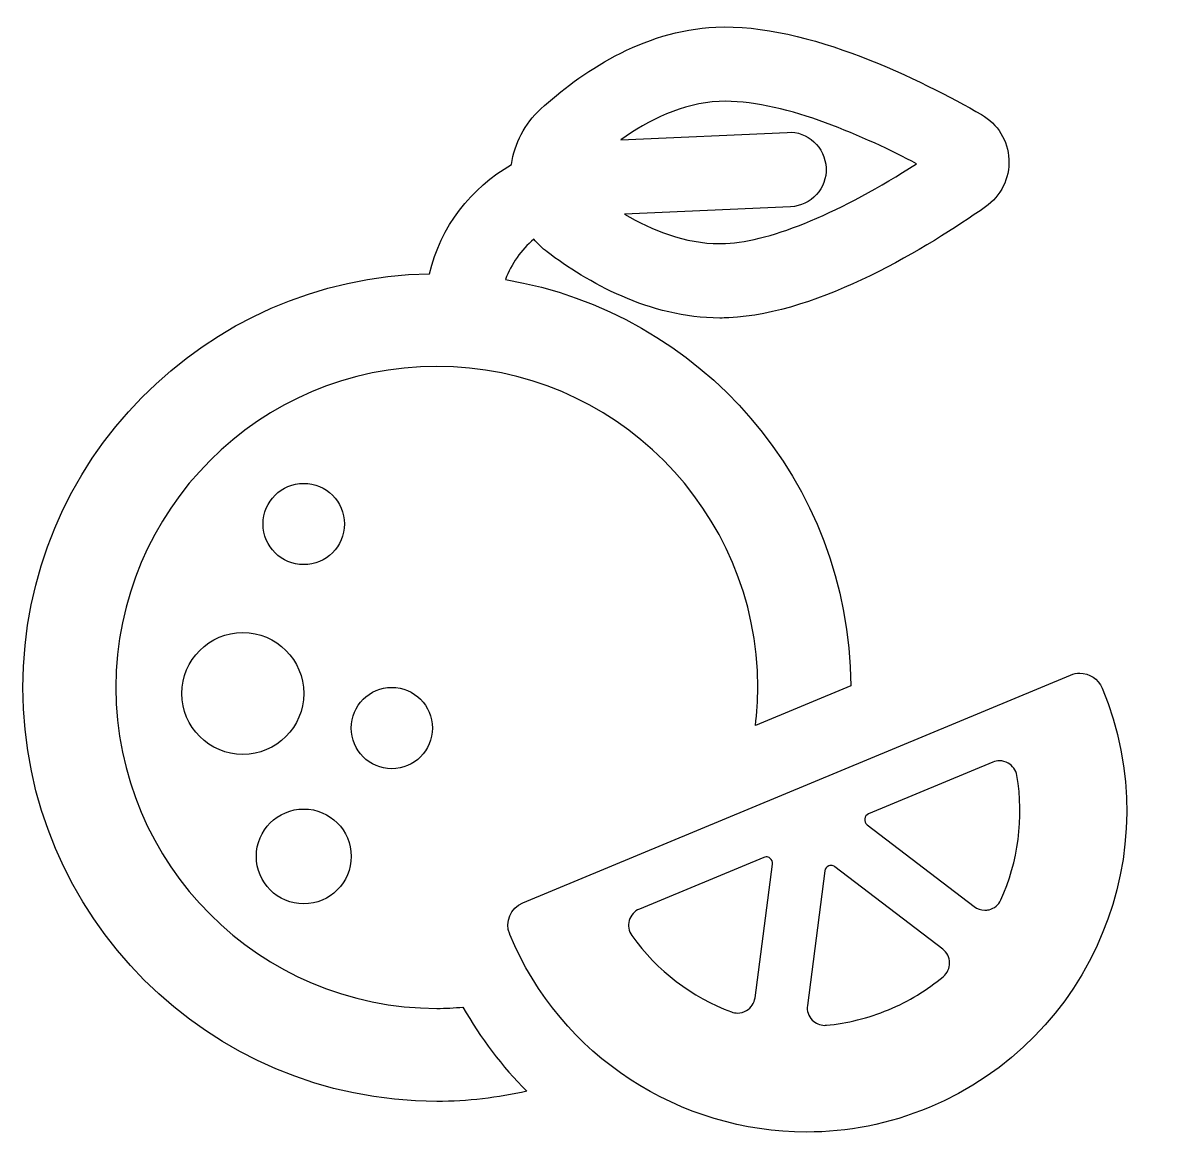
# Model space of a CAD drawing. Header units: centimetres. Extents: x -6.5 to 6.7, y -6.5 to 6.4.
import ezdxf

# ---------------------------------------------------------------- set-up
doc = ezdxf.new("R2010")
doc.units = ezdxf.units.CM
doc.header["$MEASUREMENT"] = 0
doc.layers.add('Layer 1', color=7, linetype='Continuous')

msp = doc.modelspace()

# ---------------------------------------------------------------- linework, layer by layer
at = {"layer": 'Layer 1'}
for points, knots in [([(-1.75043, -5.02819), (-3.79606, -5.02819), (-5.46055, -3.36372), (-5.46055, -1.31807), (-5.46055, -1.31807), (-5.46055, 0.72756), (-3.79608, 2.39205), (-1.75043, 2.39205), (-1.75043, 2.39205), (0.29565, 2.39205), (1.96011, 0.72758), (1.96011, -1.31807), (1.96011, -1.31807), (1.96011, -1.46722), (1.94873, -1.6135), (1.93156, -1.7581), (1.93156, -1.7581), (1.93156, -1.7581), (3.03384, -1.29997), (3.03384, -1.29997), (3.03384, -1.29997), (3.02498, 1.05932), (1.29841, 3.01639), (-0.95687, 3.3953), (-0.95687, 3.3953), (-0.88898, 3.57871), (-0.77669, 3.73799), (-0.63109, 3.86213), (-0.63109, 3.86213), (-0.58381, 3.80858), (-0.53248, 3.75796), (-0.47427, 3.71396), (-0.47427, 3.71396), (-0.01376, 3.36595), (0.70617, 2.9508), (1.51974, 2.9508), (1.51974, 2.9508), (1.55501, 2.9508), (1.58983, 2.95162), (1.62552, 2.95331), (1.62552, 2.95331), (2.68002, 3.00075), (3.93732, 3.77693), (4.59219, 4.23535), (4.59219, 4.23535), (4.7706, 4.35962), (4.87175, 4.56362), (4.86254, 4.78362), (4.86254, 4.78362), (4.85206, 5.00023), (4.73324, 5.19417), (4.54517, 5.30204), (4.54517, 5.30204), (3.86133, 5.69413), (2.53772, 6.36117), (1.47439, 6.31291), (1.47439, 6.31291), (0.62095, 6.2747), (-0.09689, 5.77768), (-0.54941, 5.36671), (-0.54941, 5.36671), (-0.73629, 5.19634), (-0.85196, 4.96928), (-0.88702, 4.7251), (-0.88702, 4.7251), (-1.35655, 4.45567), (-1.70657, 4.00623), (-1.83497, 3.46248), (-1.83497, 3.46248), (-4.4341, 3.41672), (-6.53521, 1.29178), (-6.53521, -1.31805), (-6.53521, -1.31805), (-6.53521, -3.95645), (-4.38883, -6.10283), (-1.75043, -6.10283), (-1.75043, -6.10283), (-1.39261, -6.10283), (-1.04502, -6.06021), (-0.7094, -5.98538), (-0.7094, -5.98538), (-0.99571, -5.69971), (-1.24396, -5.37266), (-1.44891, -5.0129), (-1.44891, -5.0129), (-1.54866, -5.021), (-1.64867, -5.02819), (-1.75043, -5.02819)], [0, 0, 0, 0, 0.04347826, 0.04347826, 0.04347826, 0.04347826, 0.08695652, 0.08695652, 0.08695652, 0.08695652, 0.13043478, 0.13043478, 0.13043478, 0.13043478, 0.17391304, 0.17391304, 0.17391304, 0.17391304, 0.2173913, 0.2173913, 0.2173913, 0.2173913, 0.26086957, 0.26086957, 0.26086957, 0.26086957, 0.30434783, 0.30434783, 0.30434783, 0.30434783, 0.34782609, 0.34782609, 0.34782609, 0.34782609, 0.39130435, 0.39130435, 0.39130435, 0.39130435, 0.43478261, 0.43478261, 0.43478261, 0.43478261, 0.47826087, 0.47826087, 0.47826087, 0.47826087, 0.52173913, 0.52173913, 0.52173913, 0.52173913, 0.56521739, 0.56521739, 0.56521739, 0.56521739, 0.60869565, 0.60869565, 0.60869565, 0.60869565, 0.65217391, 0.65217391, 0.65217391, 0.65217391, 0.69565217, 0.69565217, 0.69565217, 0.69565217, 0.73913043, 0.73913043, 0.73913043, 0.73913043, 0.7826087, 0.7826087, 0.7826087, 0.7826087, 0.82608696, 0.82608696, 0.82608696, 0.82608696, 0.86956522, 0.86956522, 0.86956522, 0.86956522, 0.91304348, 0.91304348, 0.91304348, 0.91304348, 1, 1, 1, 1]), ([(1.51305, 5.45402), (1.51305, 5.45402), (1.58483, 5.45569), (1.58483, 5.45569), (1.58483, 5.45569), (2.29595, 5.45569), (3.22244, 5.03506), (3.79421, 4.73407), (3.79421, 4.73407), (2.93447, 4.17617), (2.12593, 3.83655), (1.58735, 3.81221), (1.58735, 3.81221), (1.58735, 3.81221), (1.51978, 3.81054), (1.51978, 3.81054), (1.51978, 3.81054), (1.1196, 3.81054), (0.736, 3.96635), (0.41893, 4.15116), (0.41893, 4.15116), (0.41893, 4.15116), (2.33922, 4.23747), (2.33922, 4.23747), (2.33922, 4.23747), (2.57639, 4.24795), (2.75983, 4.44906), (2.74935, 4.68623), (2.74935, 4.68623), (2.73842, 4.9234), (2.53652, 5.11441), (2.30059, 5.09636), (2.30059, 5.09636), (2.30059, 5.09636), (0.37665, 5.00989), (0.37665, 5.00989), (0.37665, 5.00989), (0.69448, 5.2361), (1.08836, 5.43491), (1.51305, 5.45402)], [0, 0, 0, 0, 0.09090909, 0.09090909, 0.09090909, 0.09090909, 0.18181818, 0.18181818, 0.18181818, 0.18181818, 0.27272727, 0.27272727, 0.27272727, 0.27272727, 0.36363636, 0.36363636, 0.36363636, 0.36363636, 0.45454545, 0.45454545, 0.45454545, 0.45454545, 0.54545455, 0.54545455, 0.54545455, 0.54545455, 0.63636364, 0.63636364, 0.63636364, 0.63636364, 0.72727273, 0.72727273, 0.72727273, 0.72727273, 0.81818182, 0.81818182, 0.81818182, 0.81818182, 1, 1, 1, 1]), ([(-2.81924, 0.57057), (-2.81924, 0.83042), (-3.02911, 1.04034), (-3.28858, 1.04034), (-3.28858, 1.04034), (-3.5484, 1.04034), (-3.75872, 0.83042), (-3.75872, 0.57057), (-3.75872, 0.57057), (-3.75872, 0.31117), (-3.54843, 0.10083), (-3.28858, 0.10083), (-3.28858, 0.10083), (-3.02908, 0.10083), (-2.81924, 0.31118), (-2.81924, 0.57057)], [0, 0, 0, 0, 0.2, 0.2, 0.2, 0.2, 0.4, 0.4, 0.4, 0.4, 0.6, 0.6, 0.6, 0.6, 1, 1, 1, 1]), ([(-4.69821, -1.38814), (-4.69821, -1.77774), (-4.38251, -2.09299), (-3.99336, -2.09299), (-3.99336, -2.09299), (-3.60463, -2.09299), (-3.28856, -1.77771), (-3.28856, -1.38814), (-3.28856, -1.38814), (-3.28856, -0.99941), (-3.6046, -0.68334), (-3.99336, -0.68334), (-3.99336, -0.68334), (-4.38253, -0.68334), (-4.69821, -0.99941), (-4.69821, -1.38814)], [0, 0, 0, 0, 0.2, 0.2, 0.2, 0.2, 0.4, 0.4, 0.4, 0.4, 0.6, 0.6, 0.6, 0.6, 1, 1, 1, 1]), ([(5.94058, -1.32646), (5.94058, -1.32604), (5.94013, -1.32604), (5.94013, -1.32559), (5.94013, -1.32559), (5.89547, -1.2183), (5.79141, -1.15348), (5.6819, -1.15348), (5.6819, -1.15348), (5.64618, -1.15348), (5.60991, -1.16039), (5.5749, -1.17494), (5.5749, -1.17494), (5.5749, -1.17494), (-0.75721, -3.80656), (-0.75721, -3.80656), (-0.75721, -3.80656), (-0.89911, -3.86575), (-0.9671, -4.02862), (-0.90831, -4.17139), (-0.90831, -4.17139), (-0.90831, -4.17179), (-0.90789, -4.17224), (-0.90789, -4.17224), (-0.90789, -4.17224), (-0.31573, -5.59628), (1.06717, -6.45708), (2.52119, -6.45708), (2.52119, -6.45708), (2.99469, -6.45708), (3.47567, -6.3658), (3.93946, -6.17297), (3.93946, -6.17297), (5.82766, -5.38835), (6.72552, -3.21381), (5.94058, -1.32646)], [0, 0, 0, 0, 0.1, 0.1, 0.1, 0.1, 0.2, 0.2, 0.2, 0.2, 0.3, 0.3, 0.3, 0.3, 0.4, 0.4, 0.4, 0.4, 0.5, 0.5, 0.5, 0.5, 0.6, 0.6, 0.6, 0.6, 0.7, 0.7, 0.7, 0.7, 0.8, 0.8, 0.8, 0.8, 1, 1, 1, 1]), ([(-2.74032, -1.78821), (-2.74032, -2.04761), (-2.53037, -2.25755), (-2.271, -2.25755), (-2.271, -2.25755), (-2.01113, -2.25755), (-1.80081, -2.0476), (-1.80081, -1.78821), (-1.80081, -1.78821), (-1.80081, -1.52834), (-2.01113, -1.31805), (-2.271, -1.31805), (-2.271, -1.31805), (-2.5304, -1.31805), (-2.74032, -1.52837), (-2.74032, -1.78821)], [0, 0, 0, 0, 0.2, 0.2, 0.2, 0.2, 0.4, 0.4, 0.4, 0.4, 0.6, 0.6, 0.6, 0.6, 1, 1, 1, 1]), ([(4.76808, -3.77468), (4.74331, -3.83093), (4.69251, -3.87289), (4.63293, -3.88715), (4.63293, -3.88715), (4.61668, -3.89125), (4.60017, -3.89326), (4.58372, -3.89326), (4.58372, -3.89326), (4.53943, -3.89326), (4.4958, -3.87871), (4.45997, -3.85148), (4.45997, -3.85148), (4.45997, -3.85148), (3.2241, -2.90567), (3.2241, -2.90567), (3.2241, -2.90567), (3.20354, -2.8889), (3.19264, -2.86328), (3.19597, -2.83767), (3.19597, -2.83767), (3.19885, -2.81124), (3.21655, -2.78941), (3.24047, -2.77978), (3.24047, -2.77978), (3.24047, -2.77978), (4.67655, -2.18238), (4.67655, -2.18238), (4.67655, -2.18238), (4.70147, -2.17198), (4.72772, -2.1669), (4.75386, -2.1669), (4.75386, -2.1669), (4.78796, -2.1669), (4.82196, -2.17555), (4.85287, -2.19243), (4.85287, -2.19243), (4.90621, -2.22185), (4.94439, -2.27472), (4.95487, -2.3356), (4.95487, -2.3356), (5.03928, -2.83181), (4.97004, -3.33142), (4.76808, -3.77468)], [0, 0, 0, 0, 0.08333333, 0.08333333, 0.08333333, 0.08333333, 0.16666667, 0.16666667, 0.16666667, 0.16666667, 0.25, 0.25, 0.25, 0.25, 0.33333333, 0.33333333, 0.33333333, 0.33333333, 0.41666667, 0.41666667, 0.41666667, 0.41666667, 0.5, 0.5, 0.5, 0.5, 0.58333333, 0.58333333, 0.58333333, 0.58333333, 0.66666667, 0.66666667, 0.66666667, 0.66666667, 0.75, 0.75, 0.75, 0.75, 0.83333333, 0.83333333, 0.83333333, 0.83333333, 1, 1, 1, 1]), ([(-3.28859, -3.82003), (-2.9863, -3.82003), (-2.74032, -3.57444), (-2.74032, -3.27176), (-2.74032, -3.27176), (-2.74032, -2.96953), (-2.9863, -2.72352), (-3.28859, -2.72352), (-3.28859, -2.72352), (-3.59125, -2.72352), (-3.83678, -2.9695), (-3.83678, -3.27176), (-3.83678, -3.27176), (-3.83678, -3.57444), (-3.59124, -3.82003), (-3.28859, -3.82003)], [0, 0, 0, 0, 0.2, 0.2, 0.2, 0.2, 0.4, 0.4, 0.4, 0.4, 0.6, 0.6, 0.6, 0.6, 1, 1, 1, 1]), ([(1.92778, -4.90477), (1.91939, -4.96605), (1.8841, -5.0206), (1.83081, -5.05251), (1.83081, -5.05251), (1.79927, -5.07169), (1.76316, -5.08148), (1.7268, -5.08148), (1.7268, -5.08148), (1.70264, -5.08148), (1.67841, -5.07717), (1.65534, -5.06846), (1.65534, -5.06846), (1.19901, -4.89884), (0.7956, -4.59578), (0.50342, -4.18565), (0.50342, -4.18565), (0.46773, -4.13527), (0.4568, -4.07103), (0.47408, -4.01145), (0.47408, -4.01145), (0.49125, -3.95269), (0.53364, -3.90398), (0.59118, -3.87961), (0.59118, -3.87961), (0.59118, -3.87961), (2.02768, -3.28268), (2.02768, -3.28268), (2.02768, -3.28268), (2.03678, -3.27892), (2.04628, -3.2771), (2.05578, -3.2771), (2.05578, -3.2771), (2.07176, -3.2771), (2.08758, -3.28231), (2.10076, -3.29231), (2.10076, -3.29231), (2.12174, -3.30787), (2.13222, -3.3343), (2.12931, -3.35991), (2.12931, -3.35991), (2.12931, -3.35991), (1.92778, -4.90477), (1.92778, -4.90477)], [0, 0, 0, 0, 0.08333333, 0.08333333, 0.08333333, 0.08333333, 0.16666667, 0.16666667, 0.16666667, 0.16666667, 0.25, 0.25, 0.25, 0.25, 0.33333333, 0.33333333, 0.33333333, 0.33333333, 0.41666667, 0.41666667, 0.41666667, 0.41666667, 0.5, 0.5, 0.5, 0.5, 0.58333333, 0.58333333, 0.58333333, 0.58333333, 0.66666667, 0.66666667, 0.66666667, 0.66666667, 0.75, 0.75, 0.75, 0.75, 0.83333333, 0.83333333, 0.83333333, 0.83333333, 1, 1, 1, 1]), ([(4.10398, -4.66127), (3.91713, -4.81576), (3.70554, -4.94631), (3.47009, -5.04373), (3.47009, -5.04373), (3.23543, -5.14152), (2.9936, -5.19983), (2.75307, -5.22293), (2.75307, -5.22293), (2.74653, -5.22357), (2.74003, -5.22388), (2.73357, -5.22388), (2.73357, -5.22388), (2.6788, -5.22388), (2.62639, -5.20189), (2.58808, -5.16207), (2.58808, -5.16207), (2.5449, -5.11757), (2.52471, -5.05589), (2.53265, -4.99417), (2.53265, -4.99417), (2.53265, -4.99417), (2.735, -3.4389), (2.735, -3.4389), (2.735, -3.4389), (2.73881, -3.41284), (2.75558, -3.39098), (2.77956, -3.38096), (2.77956, -3.38096), (2.78887, -3.3771), (2.79866, -3.37517), (2.80835, -3.37517), (2.80835, -3.37517), (2.82404, -3.37517), (2.83947, -3.38022), (2.85217, -3.3906), (2.85217, -3.3906), (2.85217, -3.3906), (4.09727, -4.34313), (4.09727, -4.34313), (4.09727, -4.34313), (4.14635, -4.38091), (4.17535, -4.43925), (4.17662, -4.50095), (4.17662, -4.50095), (4.17785, -4.56263), (4.151, -4.62182), (4.10398, -4.66127)], [0, 0, 0, 0, 0.07692308, 0.07692308, 0.07692308, 0.07692308, 0.15384615, 0.15384615, 0.15384615, 0.15384615, 0.23076923, 0.23076923, 0.23076923, 0.23076923, 0.30769231, 0.30769231, 0.30769231, 0.30769231, 0.38461538, 0.38461538, 0.38461538, 0.38461538, 0.46153846, 0.46153846, 0.46153846, 0.46153846, 0.53846154, 0.53846154, 0.53846154, 0.53846154, 0.61538462, 0.61538462, 0.61538462, 0.61538462, 0.69230769, 0.69230769, 0.69230769, 0.69230769, 0.76923077, 0.76923077, 0.76923077, 0.76923077, 0.84615385, 0.84615385, 0.84615385, 0.84615385, 1, 1, 1, 1])]:
    msp.add_open_spline(points, degree=3, knots=knots, dxfattribs=at)

doc.saveas('drawing.dxf')
